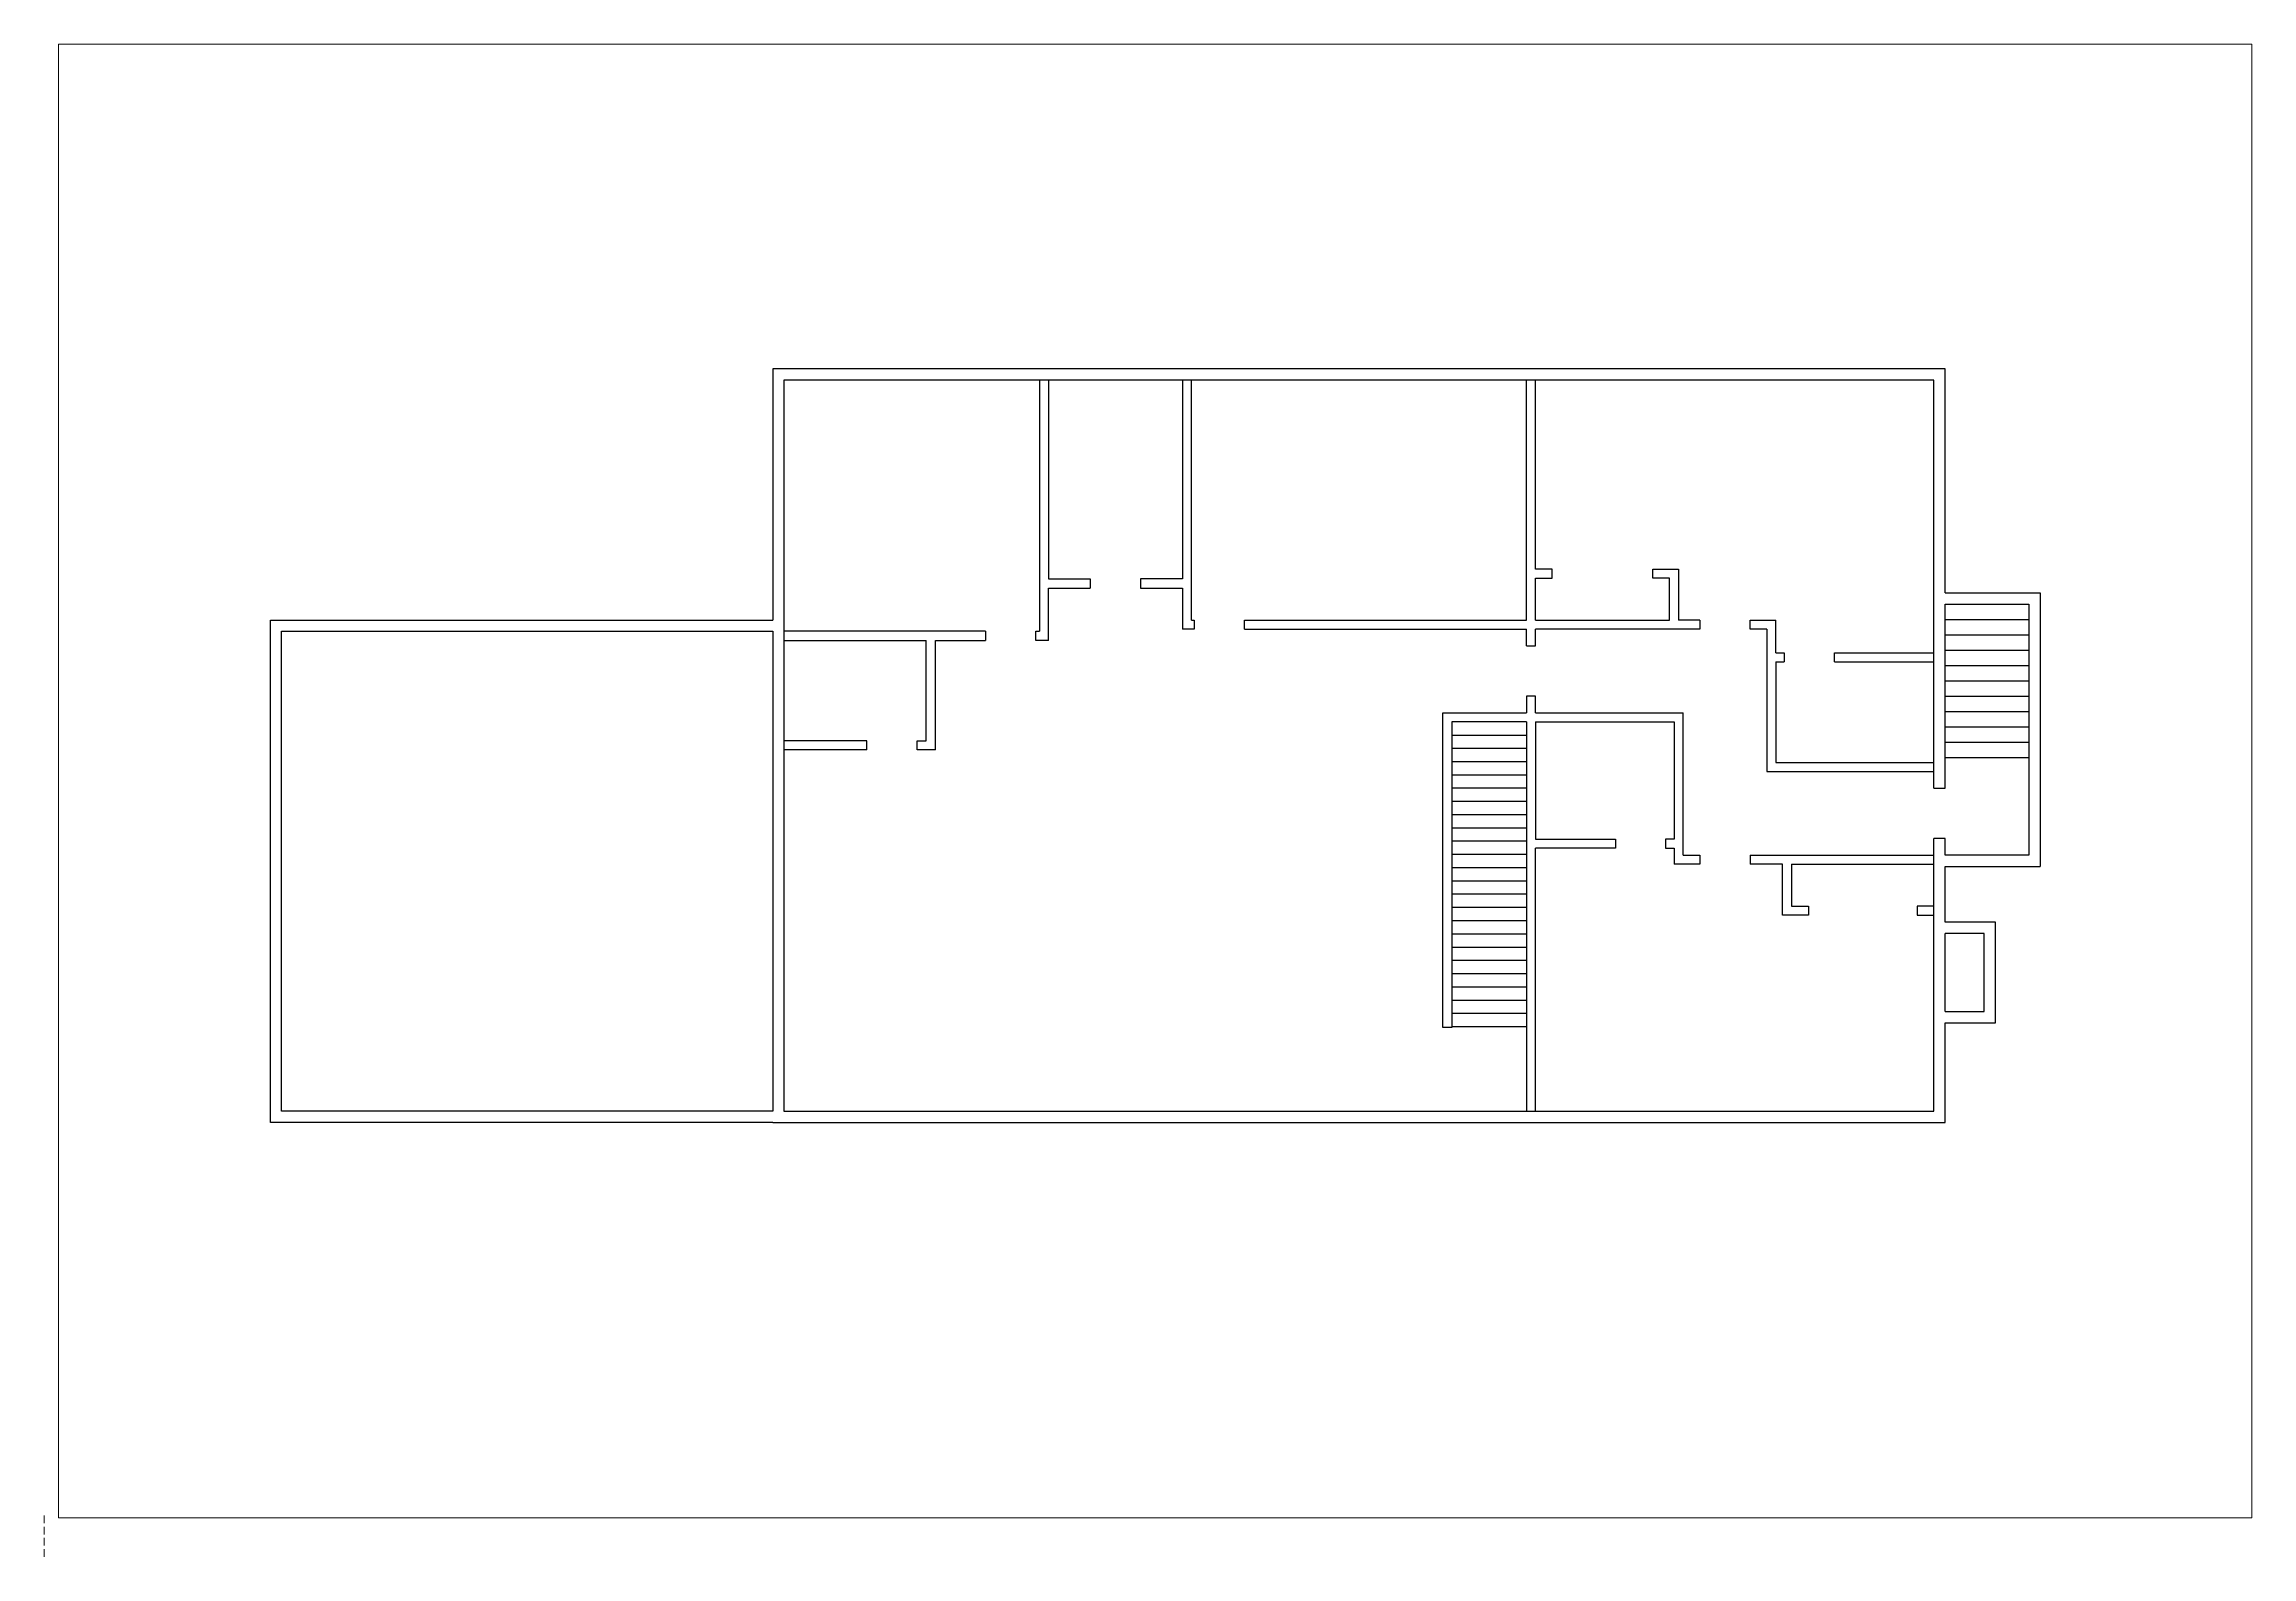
# Paper-space layout 'Arch D' of a CAD drawing. Header units: inches. Extents: x -0.1 to 32.8, y 0 to 22.6.
# The model-space entities are those that its viewports show. They can reach past a viewport. Long polylines and large blocks are cut down to what shows.
import ezdxf

# ---------------------------------------------------------------- set-up
doc = ezdxf.new("R2010")
doc.units = ezdxf.units.IN
doc.header["$MEASUREMENT"] = 0
doc.layers.add('flr-b', color=130, linetype='Continuous')
doc.layers.add('Title Block', color=7, linetype='Continuous')
doc.styles.add('Roman', font='romans')

msp = doc.modelspace()

# ---------------------------------------------------------------- linework, layer by layer
at = {"layer": 'flr-b'}
for p, q in [((0, 540), (0, 470)), ((123.5, 540), (0, 540)), ((665.25, 540), (123.5, 540)), ((840, 540), (665.25, 540)), ((840, 479.5), (840, 540)), ((8, 532), (8, 470)), ((123.5, 532), (8, 532)), ((665.25, 532), (123.5, 532)), ((191, 532), (191, 352)), ((197.5, 532), (197.5, 389.46)), ((293.5, 532), (293.5, 389.46)), ((300, 360), (300, 532)), ((540, 360), (540, 532)), ((546.5, 396.5), (546.5, 532)), ((832, 532), (665.25, 532)), ((832, 479.5), (832, 532)), ((832, 239.5), (832, 479.5)), ((840, 379.5), (840, 479.5)), ((0, 470), (0, 360)), ((8, 470), (8, 8)), ((558.5, 396.5), (546.5, 396.5)), ((558.5, 390), (558.5, 396.5)), ((630.5, 390), (630.5, 396.5)), ((630.5, 396.5), (649, 396.5)), ((649, 396.5), (649, 360)), ((197.5, 389.46), (227.5, 389.46)), ((197.5, 382.96), (227.5, 382.96)), ((197.5, 345.5), (197.5, 382.96)), ((227.5, 389.46), (227.5, 382.96)), ((293.5, 389.46), (263.5, 389.5)), ((263.5, 389.5), (263.5, 382.96)), ((263.5, 382.96), (293.5, 382.96)), ((293.5, 382.96), (293.5, 353.5)), ((546.5, 390), (558.5, 390)), ((546.5, 360), (546.5, 390)), ((642.5, 390), (630.5, 390)), ((642.5, 360), (642.5, 390)), ((840, 379.5), (908, 379.5)), ((840, 239.5), (840, 371.5)), ((840, 371.5), (900, 371.5)), ((900, 371.5), (900, 191.5)), ((908, 379.5), (908, 183.5)), ((-360, 0), (-360, 360)), ((-360, 360), (0, 360)), ((-352, 8), (-352, 352)), ((-352, 352), (0, 352)), ((0, 352), (0, 8)), ((152.5, 352), (8, 352)), ((152.5, 352), (152.5, 345.5)), ((188.5, 345.5), (188.5, 352)), ((188.5, 352), (191, 352)), ((302, 353.5), (293.5, 353.5)), ((300, 360), (302, 360)), ((302, 360), (302, 353.5)), ((338, 360), (540, 360)), ((338, 353.5), (338, 360)), ((338, 353.5), (540, 353.5)), ((540, 341.5), (540, 353.5)), ((546.5, 360), (642.5, 360)), ((664.25, 353.5), (546.5, 353.5)), ((546.5, 341.5), (546.5, 353.5)), ((664.25, 360), (649, 360)), ((664.25, 360), (664.25, 353.5)), ((700.25, 353.5), (700.25, 360)), ((700.25, 360), (718.75, 360)), ((712.25, 353.5), (700.25, 353.5)), ((712.25, 353.5), (712.25, 251.5)), ((718.75, 336.5), (718.75, 360)), ((718.75, 360), (718.75, 360)), ((840, 360.5), (900, 360.5)), ((840, 349.5), (900, 349.5)), ((8, 345.5), (110, 345.5)), ((110, 273.5), (110, 345.5)), ((116.5, 267), (116.5, 345.5)), ((116.5, 345.5), (152.5, 345.5)), ((197.5, 345.5), (188.5, 345.5)), ((540, 341.5), (546.5, 341.5)), ((718.75, 336.5), (724.75, 336.5)), ((724.75, 336.5), (724.75, 330)), ((760.75, 330), (760.75, 336.5)), ((760.75, 336.5), (832, 336.5)), ((840, 338.5), (900, 338.5)), ((718.75, 330), (724.75, 330)), ((718.75, 330), (718.75, 258)), ((760.75, 330), (832, 330)), ((840, 327.5), (900, 327.5)), ((840, 316.5), (900, 316.5)), ((540, 305.5), (540, 293.5)), ((546.5, 305.5), (540, 305.5)), ((546.5, 293.5), (546.5, 305.5)), ((840, 305.5), (900, 305.5)), ((480, 68), (480, 293.5)), ((480, 293.5), (540, 293.5)), ((540, 287), (486.5, 287)), ((486.5, 287), (486.5, 68)), ((540, 287), (540, 8)), ((546.5, 293.5), (652.25, 293.5)), ((546.5, 287), (645.75, 287)), ((546.5, 287), (546.5, 203)), ((645.75, 287), (645.75, 203)), ((652.25, 191.5), (652.25, 293.5)), ((840, 294.5), (900, 294.5)), ((67.5, 273.5), (8, 273.5)), ((67.5, 267), (67.5, 273.5)), ((103.5, 267), (103.5, 273.5)), ((103.5, 273.5), (110, 273.5)), ((486.5, 277.5), (540, 277.5)), ((840, 283.5), (900, 283.5)), ((840, 272.5), (900, 272.5)), ((67.5, 267), (8, 267)), ((116.5, 267), (103.5, 267)), ((540, 268), (486.5, 268)), ((540, 258.5), (486.5, 258.5)), ((718.75, 258), (832, 258)), ((840, 261.5), (900, 261.5)), ((540, 249), (486.5, 249)), ((540, 239.5), (486.5, 239.5)), ((712.25, 251.5), (832, 251.5)), ((832, 239.5), (840, 239.5)), ((540, 230), (486.5, 230)), ((540, 220.5), (486.5, 220.5)), ((540, 211), (486.5, 211)), ((540, 201.5), (486.5, 201.5)), ((540, 192), (486.5, 192)), ((546.5, 203), (603.75, 203)), ((546.5, 8), (546.5, 196.5)), ((603.75, 196.5), (546.5, 196.5)), ((603.75, 203), (603.75, 196.5)), ((645.75, 203), (639.75, 203)), ((639.75, 203), (639.75, 196.5)), ((639.75, 196.5), (645.75, 196.5)), ((645.75, 196.5), (645.75, 185)), ((652.25, 191.5), (664.25, 191.5)), ((664.25, 191.5), (664.25, 185)), ((700.25, 191.5), (832, 191.5)), ((700.25, 191.5), (700.25, 185)), ((840, 203.5), (832, 203.5)), ((832, 63.75), (832, 203.5)), ((840, 191.5), (840, 203.5)), ((900, 191.5), (840, 191.5)), ((540, 182.5), (486.5, 182.5)), ((664.25, 185), (645.75, 185)), ((723.5, 185), (700.25, 185)), ((723.5, 148.5), (723.5, 185)), ((730, 185), (832, 185)), ((730, 185), (730, 155)), ((840, 183.5), (908, 183.5)), ((840, 143.5), (840, 183.5)), ((540, 173), (486.5, 173)), ((540, 163.5), (486.5, 163.5)), ((540, 154), (486.5, 154)), ((540, 144.5), (486.5, 144.5)), ((742, 148.5), (723.5, 148.5)), ((730, 155), (742, 155)), ((742, 155), (742, 148.5)), ((832, 155), (820, 155)), ((820, 155), (820, 148.5)), ((820, 148.5), (832, 148.5)), ((876, 143.5), (840, 143.5)), ((876, 71.5), (876, 143.5)), ((540, 135), (486.5, 135)), ((832, 79.5), (832, 135.5)), ((840, 79.5), (840, 135.5)), ((868, 135.5), (840, 135.5)), ((868, 79.5), (868, 135.5)), ((540, 125.5), (486.5, 125.5)), ((540, 116), (486.5, 116)), ((540, 106.5), (486.5, 106.5)), ((540, 97), (486.5, 97)), ((540, 87.5), (486.5, 87.5)), ((840, 79.5), (868, 79.5)), ((486.5, 68), (480, 68)), ((540, 78), (486.5, 78)), ((540, 68.5), (486.5, 68.5)), ((832, 8), (832, 63.75)), ((840, 71.5), (876, 71.5)), ((840, 63.75), (840, 71.5)), ((840, 0), (840, 63.75)), ((0, 0), (-360, 0)), ((0, 8), (-352, 8)), ((0, 0), (126.75, 0)), ((8, 8), (126.75, 8)), ((126.75, 8), (300, 8)), ((126.75, 0), (300, 0)), ((300, 8), (540, 8)), ((540, 8), (665.25, 8)), ((665.25, 8), (832, 8)), ((300, 0), (540, 0)), ((540, 0), (665.25, 0)), ((665.25, 0), (840, 0))]:
    msp.add_line(p, q, dxfattribs=at)

psp = doc.layouts.new('Arch D')

# ---------------------------------------------------------------- texts
at = {"layer": 'Title Block', "color": 0, "insert": (-0.05, 0), "char_height": 0.15, "width": 2.73005, "attachment_point": 7, "rotation": 90, "style": 'Roman'}
psp.add_mtext('----', dxfattribs=at)

# ---------------------------------------------------------------- viewports
at = {"layer": '0', "view_target_point": (274, 244.75)}
psp.add_viewport(center=(16.471, 11.609), size=(32.741, 21.99839), view_center_point=(0, 0), view_height=1055.92289, dxfattribs=at)

doc.saveas('drawing.dxf')
